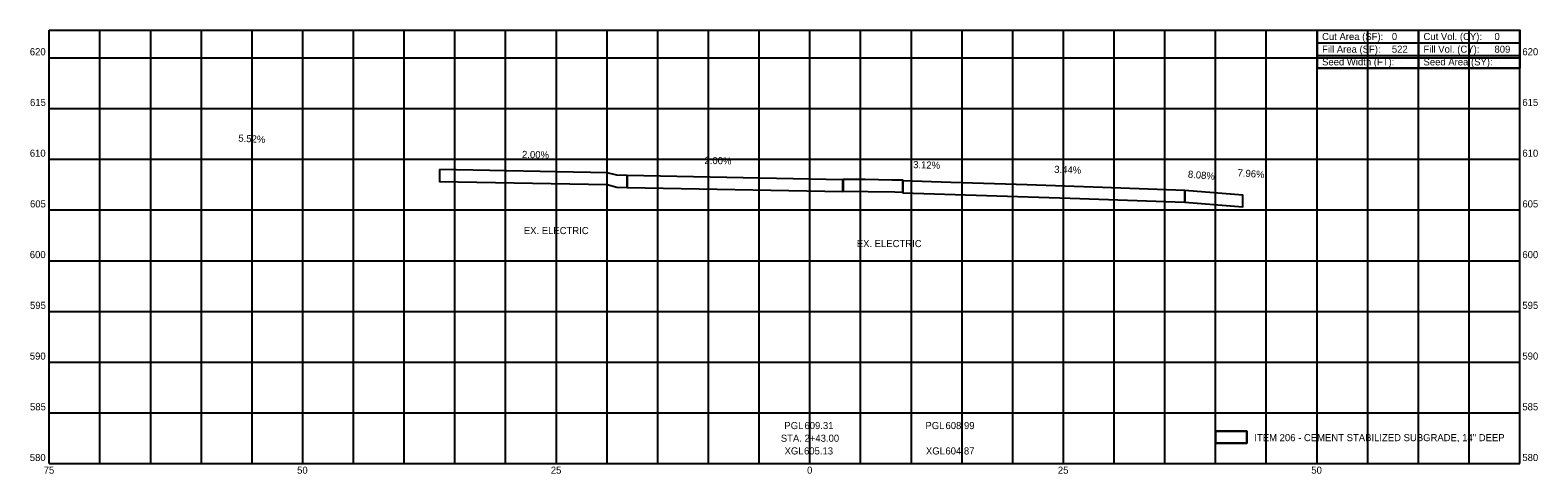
# Model space of a CAD drawing. Extents: x -77 to 72, y 579 to 623.
import ezdxf

# ---------------------------------------------------------------- set-up
doc = ezdxf.new("R2010")
doc.units = 0
for name, color, linetype in [('_CIVIL_CONSTRUCTION', 7, 'Continuous'), ('Default', 7, 'Continuous'), ('GE_X_Alignment_100_Curve_Data', 7, 'Continuous'), ('MD_P_Surface_Finished_Grade_Seeded', 7, 'Continuous'), ('RW_P_Esmt_LA', 7, 'Continuous'), ('RW_P_Esmt_TMP', 7, 'Continuous'), ('VL_Unsuitable_Remove_Replace', 7, 'Continuous')]:
    doc.layers.add(name, color=color, linetype=linetype)

msp = doc.modelspace()

# ---------------------------------------------------------------- linework, layer by layer
at = {"layer": '_CIVIL_CONSTRUCTION'}
for p, q in [((-75, 622.73), (70, 622.73)), ((-75, 580), (-75, 622.73)), ((-70, 580), (-70, 622.73)), ((-65, 580), (-65, 622.73)), ((-60, 580), (-60, 622.73)), ((-55, 580), (-55, 622.73)), ((-50, 580), (-50, 622.73)), ((-45, 580), (-45, 622.73)), ((-40, 580), (-40, 622.73)), ((-35, 580), (-35, 622.73)), ((-30, 580), (-30, 622.73)), ((-25, 580), (-25, 622.73)), ((-20, 580), (-20, 622.73)), ((-15, 580), (-15, 622.73)), ((-10, 580), (-10, 622.73)), ((-5, 580), (-5, 622.73)), ((0, 580), (0, 622.73)), ((5, 580), (5, 622.73)), ((10, 580), (10, 622.73)), ((15, 580), (15, 622.73)), ((20, 580), (20, 622.73)), ((25, 580), (25, 622.73)), ((30, 580), (30, 622.73)), ((35, 580), (35, 622.73)), ((40, 580), (40, 622.73)), ((45, 580), (45, 622.73)), ((50, 580), (50, 622.73)), ((55, 580), (55, 622.73)), ((60, 580), (60, 622.73)), ((65, 580), (65, 622.73)), ((70, 580), (70, 622.73)), ((-75, 620), (70, 620)), ((-75, 615), (70, 615)), ((-75, 610), (70, 610)), ((-75, 605), (70, 605)), ((-75, 600), (70, 600)), ((-75, 595), (70, 595)), ((-75, 590), (70, 590)), ((-75, 585), (70, 585)), ((-75, 580), (70, 580))]:
    msp.add_line(p, q, dxfattribs=at)
at = {"layer": 'Default'}
msp.add_circle((70, 622.73), 0.000417, dxfattribs=at)
msp.add_circle((70, 622.73), 0.000417, dxfattribs=at)
msp.add_circle((70, 622.73), 0.000417, dxfattribs=at)
msp.add_circle((70, 622.73), 0.000417, dxfattribs=at)
msp.add_circle((70, 622.73), 0.000417, dxfattribs=at)
msp.add_circle((70, 622.73), 0.000417, dxfattribs=at)
msp.add_circle((70, 622.73), 0.000417, dxfattribs=at)
msp.add_circle((70, 622.73), 0.000417, dxfattribs=at)
msp.add_circle((70, 622.73), 0.000417, dxfattribs=at)
msp.add_circle((70, 622.73), 0.000417, dxfattribs=at)
msp.add_circle((70, 622.73), 0.000417, dxfattribs=at)
msp.add_circle((70, 622.73), 0.000417, dxfattribs=at)
msp.add_circle((70, 622.73), 0.000417, dxfattribs=at)
msp.add_circle((70, 622.73), 0.000417, dxfattribs=at)
msp.add_circle((70, 622.73), 0.000417, dxfattribs=at)
msp.add_circle((70, 622.73), 0.000417, dxfattribs=at)
msp.add_circle((70, 622.73), 0.000417, dxfattribs=at)
msp.add_circle((70, 622.73), 0.000417, dxfattribs=at)
msp.add_circle((70, 622.73), 0.000417, dxfattribs=at)
msp.add_circle((70, 622.73), 0.000417, dxfattribs=at)
msp.add_circle((70, 622.73), 0.000417, dxfattribs=at)
msp.add_circle((70, 622.73), 0.000417, dxfattribs=at)
msp.add_circle((70, 622.73), 0.000417, dxfattribs=at)
msp.add_circle((70, 622.73), 0.000417, dxfattribs=at)
at = {"layer": 'GE_X_Alignment_100_Curve_Data'}
msp.add_lwpolyline([(50, 622.73), (70, 622.73), (70, 618.98), (50, 618.98)], close=True, dxfattribs=at)
msp.add_lwpolyline([(50, 622.73), (70, 622.73), (70, 618.98), (50, 618.98)], close=True, dxfattribs=at)
at = {"layer": 'MD_P_Surface_Finished_Grade_Seeded'}
msp.add_lwpolyline([(43.07, 582), (40, 582), (40, 583.18), (43.07, 583.18)], close=True, dxfattribs=at)
at = {"layer": 'RW_P_Esmt_TMP'}
for points in [[(-36.52, 608.99), (-36.52, 607.82), (-20, 607.5), (-19.03, 607.25), (-18.03, 607.23), (-18.03, 608.4), (-19.03, 608.42), (-20, 608.66)], [(-18.03, 608.4), (-18.03, 607.23), (3.24, 606.81), (3.24, 607.97)], [(3.28, 608.02), (3.28, 606.86), (5.76, 606.83), (8.37, 606.78), (9.17, 606.76), (9.17, 607.93), (8.07, 607.95), (5.44, 608)], [(9.17, 607.87), (9.17, 606.7), (25.66, 606.16), (36.98, 605.76), (36.98, 606.93), (28.86, 607.22), (21.43, 607.47), (13.9, 607.72)], [(36.98, 606.93), (36.98, 605.76), (42.69, 605.3), (42.69, 606.46)], [(40, 583.18), (40, 582), (43.07, 582), (43.07, 583.18)]]:
    msp.add_lwpolyline(points, close=True, dxfattribs=at)
at = {"layer": 'VL_Unsuitable_Remove_Replace'}
for p, q in [((50, 622.73), (70, 622.73)), ((50, 622.73), (50, 620.23)), ((50, 622.73), (70, 622.73)), ((50, 622.73), (50, 620.23)), ((50, 621.48), (70, 621.48)), ((50, 621.48), (70, 621.48)), ((60, 622.73), (60, 618.98)), ((60, 622.73), (60, 618.98)), ((70, 622.73), (70, 620.23)), ((70, 622.73), (70, 620.23)), ((50, 620.23), (70, 620.23)), ((50, 620.23), (70, 620.23)), ((58.3, 619.6), (58.3, 619.6)), ((58.3, 619.6), (58.3, 619.6)), ((67.95, 619.6), (67.95, 619.6)), ((67.95, 619.6), (67.95, 619.6))]:
    msp.add_line(p, q, dxfattribs=at)
msp.add_lwpolyline([(50, 620.23), (50, 618.98), (70, 618.98), (70, 620.23)], dxfattribs=at)
msp.add_lwpolyline([(50, 620.23), (50, 618.98), (70, 618.98), (70, 620.23)], dxfattribs=at)

# ---------------------------------------------------------------- texts
at = {"layer": 'MD_P_Surface_Finished_Grade_Seeded'}
for s, p in [('Cut Area (SF):', (50.5, 621.75)), ('Cut Area (SF):', (50.5, 621.75)), ('0', (57.38, 621.75)), ('0', (57.38, 621.75)), ('Cut Vol. (CY):', (60.5, 621.75)), ('Cut Vol. (CY):', (60.5, 621.75)), ('0', (67.5, 621.75)), ('0', (67.5, 621.75)), ('620', (-76.92, 620.25)), ('Seed Width (FT):', (50.5, 619.25)), ('Seed Width (FT):', (50.5, 619.25)), ('Fill Area (SF):', (50.5, 620.5)), ('Fill Area (SF):', (50.5, 620.5)), ('522', (57.38, 620.5)), ('522', (57.38, 620.5)), ('Seed Area (SY):', (60.5, 619.25)), ('Seed Area (SY):', (60.5, 619.25)), ('Fill Vol. (CY):', (60.5, 620.5)), ('Fill Vol. (CY):', (60.5, 620.5)), ('809', (67.5, 620.5)), ('809', (67.5, 620.5)), ('620', (70.25, 620.25)), ('615', (-76.9, 615.25)), ('615', (70.25, 615.25)), ('610', (-76.92, 610.25)), ('610', (70.25, 610.25)), ('605', (-76.9, 605.25)), ('605', (70.25, 605.25)), ('600', (-76.92, 600.25)), ('600', (70.25, 600.25)), ('595', (-76.9, 595.25)), ('595', (70.25, 595.25)), ('590', (-76.92, 590.25)), ('590', (70.25, 590.25)), ('585', (-76.9, 585.25)), ('585', (70.25, 585.25)), ('STA. 2+43.00', (-2.87, 582.15)), ('PGL ', (-2.52, 583.4)), ('609.31', (-0.54, 583.4)), ('PGL ', (11.39, 583.4)), ('608.99', (13.37, 583.4)), ('ITEM 206 - CEMENT STABILIZED SUBGRADE, 14" DEEP', (43.82, 582.21)), ('XGL ', (-2.5, 580.9)), ('605.13', (-0.58, 580.9)), ('XGL ', (11.44, 580.9)), ('604.87', (13.36, 580.9)), ('580', (-76.92, 580.25)), ('580', (70.25, 580.25)), ('75', (-75.55, 579)), ('50', (-50.56, 579)), ('25', (-25.55, 579)), ('0', (-0.28, 579)), ('25', (24.45, 579)), ('50', (49.44, 579))]:
    msp.add_text(s, height=0.7, dxfattribs=at).set_placement(p)
for s, rotation, p in [('5.52%', 356.8401, (-56.37, 611.74)), ('2.00%', 358.8535, (-28.39, 610.13)), ('2.00%', 358.8535, (-10.4, 609.54)), ('3.12%', 358.2146, (10.17, 609.13)), ('3.44%', 358.0312, (24.08, 608.66)), ('8.08%', 355.3797, (37.25, 608.19)), ('7.96%', 355.4466, (42.15, 608.34))]:
    msp.add_text(s, height=0.7, rotation=rotation, dxfattribs=at).set_placement(p)
at = {"layer": 'RW_P_Esmt_LA'}
for p in [(-28.21, 602.62), (4.62, 601.34)]:
    msp.add_text('EX. ELECTRIC', height=0.7, dxfattribs=at).set_placement(p)

doc.saveas('drawing.dxf')
